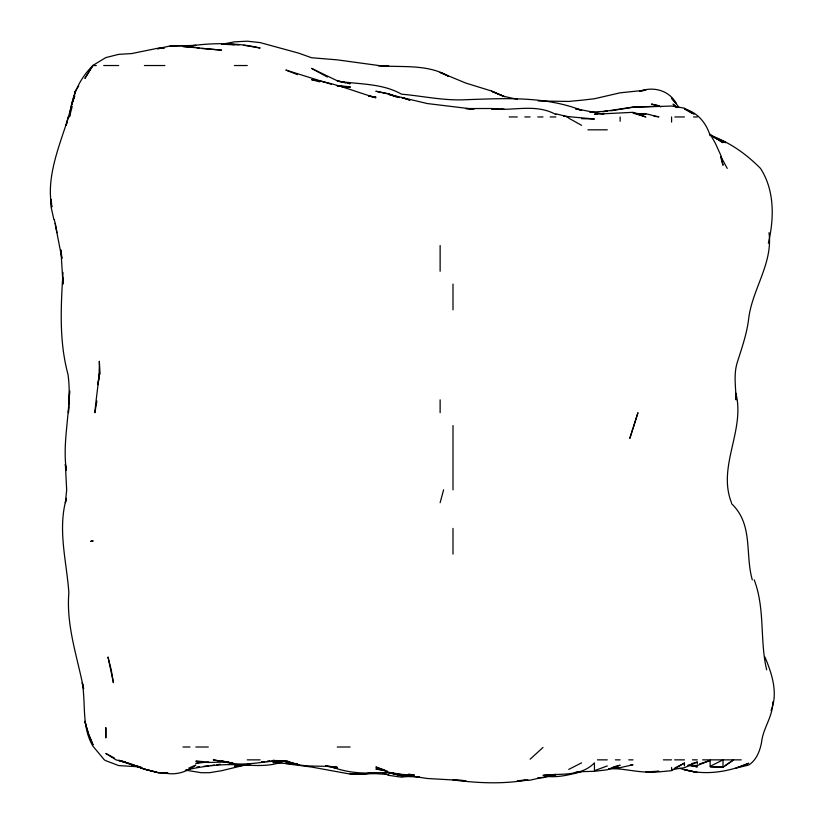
<?xml version="1.0" encoding="UTF-8"?>
<svg xmlns="http://www.w3.org/2000/svg" width="824" height="824" viewBox="0 0 824 824"><rect width="100%" height="100%" fill="white"/><g stroke="black" fill="none" stroke-linecap="round" stroke-linejoin="round"><path stroke-width="1.24" d="M63.036 277.688L62.995 284.115L60.935 250.218M772.685 701.996C773.118 716.334 762.962 728.2 761.582 742.187C759.975 750.849 756.473 760.13 748.728 765.033L735.863 768.143L748.728 763.251C727.273 772.654 702.233 776.095 679.759 768.277M69.638 391.658L68.917 404.512M68.773 406.85L68.423 412.69L69.649 390.483M62.984 272.425C60.914 306.446 58.947 340.817 67.928 374.117C72.78 406.191 61.646 438.286 66.363 470.308M74.881 93.586L75.2 91.248L78.702 86.087M75.097 93.586L75.458 91.248L66.095 125.444L68.196 116.957M96.882 401.01L94.894 412.69C96.202 395.499 99.745 378.504 99.323 361.262L100.106 374.117M768.359 243.204C774.22 218.628 774.725 190.272 760.49 168.395C746.606 154.397 730.105 142.356 711.318 135.939M66.456 498.407L65.395 502.702L66.672 489.847L65.343 464.128L66.404 470.308M72.203 106.44L69.474 116.957C71.451 97.593 78.713 79.186 92.968 65.529L96.284 65.529M440.129 502.702L443.611 489.847M66.373 498.407C57.433 529.471 66.641 561.391 68.866 592.703C66.064 625.643 77.353 656.759 83.512 688.555M633.007 428.223L629.804 438.409L637.951 412.69L633.368 427.337M74.51 95.924L71.863 104.102L74.768 95.924M67.249 121.015C58.514 147.867 46.093 178.417 51.809 206.968L51.232 199.954M771.068 710.576C778.33 693.169 771.944 673.527 764.888 656.996M92.762 65.529L84.893 78.383L92.968 65.529M530.141 759.203L542.995 747.471M723.009 766.969L710.154 766.742L723.009 767.35L733.607 759.862L725.13 765.548M525.465 779.947L517.287 780.833L530.141 780.174L555.86 774.385L542.995 775.394C560.598 773.19 580.786 776.97 594.434 762.88L594.434 770.687L607.288 765.949M92.968 65.364L105.822 57.598L118.687 54.353L131.541 53.591L157.26 48.338L164.275 47.761M684.435 765.826L684.435 763.065L671.581 770.677L658.716 771.913L645.861 771.769L648.437 771.666M568.715 769.42L581.569 762.87M674.794 767.989L684.435 763.065M710.154 766.32L723.009 759.862L723.009 767.35M697.289 764.033L697.289 762.056L684.435 767.721L671.581 769.626M188.82 768.071L195.834 765.063C186.636 772.232 174.863 775.734 163.389 772.716L167.869 773.097M710.154 765.733L710.154 760.48L697.289 765.506L688.298 765.527M699.628 763.879L710.154 760.48M284.671 760.84C268.572 767.896 251.299 764.929 234.407 764.662C218.319 764.27 202.168 766.413 186.482 769.874M691.449 763.642L697.289 762.056M613.128 766.99L620.142 765.218L607.288 769.781L594.434 771.305L581.569 771.655M581.569 771.676C570.661 774.478 559.506 777.495 548.145 776.496M199.336 762.571L195.834 763.374L208.688 761.86M193.496 45.701L195.834 45.464L170.115 45.979L157.26 48.75L164.275 47.947M610.79 110.787L633.007 107.285L671.581 106.049L684.435 108.16L694.076 114.299M222.717 44.125L234.407 41.839L247.262 41.2L260.127 42.591L298.7 53.148L311.554 57.742L337.274 59.853L378.834 65.529M644.646 90.372L639.795 91.248C653.659 86.077 669.624 90.475 676.617 104.102L671.581 98.221L678.811 107.079M527.803 779.844C503.114 784.376 477.766 783.099 452.994 779.957L465.848 780.709L427.275 778.484L388.701 772.634L375.497 772.716C360.593 773.849 345.431 772.129 331.423 766.773M602.612 111.683L633.007 107.048L658.716 106.214M603.786 111.642L607.288 111.137L589.757 112.27M263.628 761.809L261.29 762.149L264.792 761.798M267.131 761.304L269.469 760.974M211.026 765.548L214.539 765.063M216.877 764.744L220.379 764.26M285.835 760.954L272.981 762.622L281.159 761.046L288.41 761.654M412.082 775.868L401.556 777.166L388.701 775.322L382.676 772.716M191.158 45.784C213.972 42.704 237.652 42.694 260.127 48.019L243.76 45.238M551.184 775.384L555.86 774.828L542.995 777.681L537.856 777.702M267.131 761.541L272.981 760.902L288.41 761.448M196.998 766.948L199.336 766.732M204.012 766.299L208.688 765.867M538.319 100.981L568.715 101.434L581.569 100.229L594.434 98.746L620.142 92.813L645.861 90.146M249.6 764.734L234.407 766.299L247.262 764.528L221.543 770.718L209.399 772.716L201.344 772.716L185.307 770.11M228.557 761.953L208.688 762.468L195.834 761.191L202.848 761.551M630.669 764.919L633.007 764.754L620.142 767.659L610.79 768.246M636.859 114.145L645.861 113.722L658.716 116.957M170.115 45.979L195.834 45.464M652.289 771.501L658.716 771.243C641.886 774.313 625.406 767.989 608.576 768.617M407.993 775.806L401.556 776.043L410.558 775.806M608.576 768.74L618.855 768.359M419.56 776.95L406.232 776.507M103.721 65.529L118.687 65.529M144.396 65.529L164.893 65.529M234.407 65.529L247.262 65.529M509.181 116.957L517.287 116.957M524.826 116.957L530.141 116.957M537.784 116.957L542.995 116.957M550.144 116.957L555.86 116.957M674.835 116.957L684.435 116.957M693.561 116.957L697.289 116.957M587.934 129.821L607.288 129.821M182.969 747.008L189.983 747.008M195.834 747.008L208.307 747.008M337.274 747.008L350.128 747.008M247.262 759.862L260.127 759.862M597.452 759.862L607.288 759.862M615.374 759.862L620.142 759.862M628.733 759.862L633.007 759.862M663.382 759.862L671.581 759.862M674.65 759.862L684.435 759.862M692.49 759.862L697.289 759.862M702.594 759.862L710.154 759.862M710.772 759.862L741.25 759.862M158.157 772.716L167.777 773.2L158.157 772.716L144.396 769.132L118.687 760.274L130.377 763.796M226.693 44.465L239.084 44.908M341.126 86.469L350.128 86.685L337.274 85.954M563.575 116.194L594.434 119.006L581.569 118.656M388.701 65.982L378.412 65.724C401.988 67.558 427.388 63.819 448.709 76.313L440.129 72.45L465.848 83.08L491.567 91.021L504.422 96.676L491.567 91.248L504.422 96.48L517.287 99.282M298.7 764.754L285.835 761.366L272.981 760.47L285.835 760.851L298.7 764.754L282.333 761.016M409.271 775.806L413.133 775.93L401.556 775.806L389.494 772.716L375.847 766.979L384.025 769.812M497.995 109.17L491.567 108.943C513.125 111.219 535.847 103.258 555.86 114.536M500.57 109.252L504.422 109.386L491.567 108.51L465.848 108.562L471.699 109.18M247.262 764.301L249.837 764.394M224.118 44.063L221.543 43.94L234.407 44.578L226.693 44.197M596.998 114.361L594.434 114.237L633.007 112.322L645.861 116.957L633.007 113.115L645.861 114.268M406.706 775.806L413.133 776.126M281.983 761.242L285.835 761.438L272.981 760.47M140.894 766.938L118.687 765.589L105.822 760.696L104.339 759.862L92.968 746.214C81.411 726.768 85.964 703.933 82.256 682.715L83.698 688.555M281.159 761.149L285.835 761.438M408.57 775.436L401.556 774.993L408.57 775.549M654.04 116.349L658.716 116.648M275.319 763.003L297.413 763.92L285.835 763.673L311.554 767.041L350.128 774.076L375.847 773.654L388.701 774.55M566.376 116.792L568.715 116.957L555.86 113.825M193.496 47.421L182.969 46.505L221.543 50.14L201.674 48.462M368.833 96.254L375.847 96.985L368.833 96.192M340.776 86.355L350.128 87.437L337.274 85.778M385.199 770.316L375.847 768.998L387.538 771.202M196.998 47.792L199.336 48.132M474.037 109.211L427.275 103.546L388.701 94.379L399.218 97.562M408.57 774.138L414.421 775.096L401.556 774.395L388.701 772.335M372.335 97.119L375.847 97.716C354.423 91.546 333.885 82.647 311.554 79.64L319.733 81.854M687.947 765.166L697.289 766.876L689.111 765.074M603.786 114.227L575.729 108.747M398.064 774.529L388.753 772.716L401.556 775.549L390.741 772.716M221.543 761.489L213.292 759.862L233.233 763.281L221.543 760.809C242.627 768.483 264.411 759.893 285.835 760.851C302.048 768.555 320.114 764.765 337.274 767.288L325.583 765.877L337.274 768.432L332.597 766.835M345.452 82.75L337.274 81.051C358.893 84.542 381.873 83.018 401.556 94.183C423 96.058 444.229 100.889 465.848 99.714C504.546 98.355 544.746 96.006 581.569 110.313L575.729 108.953M347.79 83.234L350.128 83.718L337.274 80.783L311.554 68.382L327.365 77.034M658.716 105.905L651.444 104.102L658.716 105.668L660.858 106.914M331.423 84.326L285.835 70.05L297.526 74.634M130.377 763.879L116.04 759.862L105.822 753.466L114.505 758.121M122.189 761.108L125.701 762.087M399.218 97.469L388.701 93.864L375.847 91.248L388.701 93.977L395.716 96.779M131.541 764.198L144.396 769.132L157.26 772.418L144.396 769.132L131.541 764.147M714.83 137.752L725.748 142.676L710.154 134.734L723.009 142.676L710.154 134.652M568.715 118.162L581.569 125.31M691.933 113.269L684.435 108.953C697.516 112.239 706.415 123.219 710.154 135.703M676.834 107.573L673.043 104.102L676.545 107.46M731.578 503.68C753.476 524.63 744.865 553.738 752.291 579.849M720.825 156.467L727.211 168.395M710.154 134.25L715.057 142.676L720.938 155.53L723.009 165.243L720.619 156.745M731.485 502.702C717.117 466.394 745.473 430.077 735.863 393.244L736.1 399.836C735.842 386.971 733.288 373.797 737.645 361.262C742.125 347.089 747.069 333.04 748.728 318.188C752.508 288.75 773.036 263.268 769.019 232.687M754.197 579.849C765.3 608.988 759.635 640.258 766.66 669.85M53.951 219.823L51.078 206.968L50.892 199.254M54.394 219.823L61.893 258.396L61.089 250.218M55.28 223.335L56.949 232.687M671.581 116.957L671.581 122.086M671.581 767.474L671.581 770.244M620.142 116.957L620.142 121.252M452.994 284.115L452.994 309.834M452.994 425.555L452.994 489.847M452.994 528.421L452.994 554.13M440.129 245.542L440.129 271.261M440.129 399.836L440.129 412.69M105.822 727.788L105.822 737.727L105.822 727.788M99.364 374.117L97.984 384.643L99.447 374.117M580.343 771.635L574.215 772.716L580.343 771.645M92.968 540.956L90.825 541.275L92.968 540.956M375.847 772.809L362.982 773.88L350.128 773.674L362.982 773.88L375.847 772.809M138.556 766.475L131.541 765.712L138.556 766.485M697.289 772.51L684.435 769.595L697.289 772.51M409.744 100.085L401.556 97.469L409.744 100.075M92.968 744.752L88.467 734.143L84.8 721.288L88.652 734.143L92.968 744.752M111.24 669.85L107.975 656.996L113.413 682.715L111.24 669.85"/></g></svg>
